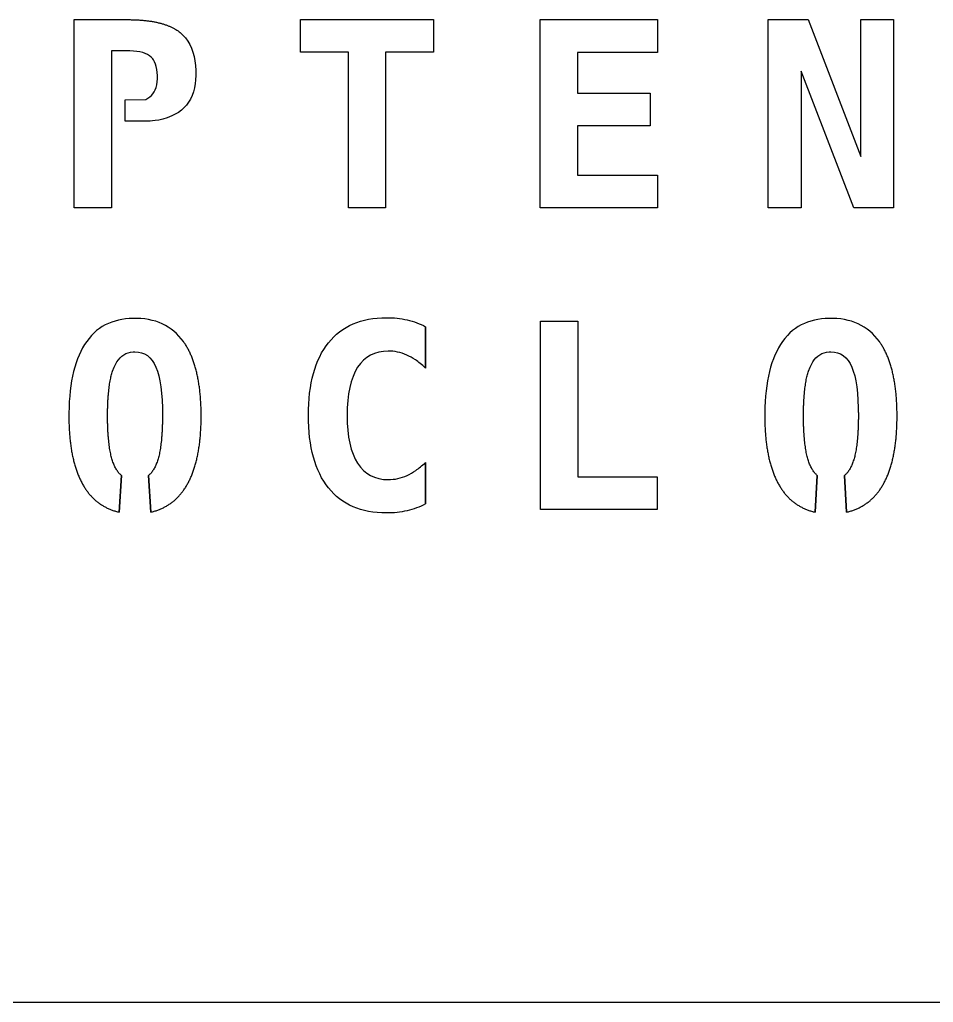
# Model space of a CAD drawing. Header units: centimetres. Extents: x -33.1 to 0, y 0 to 58.4.
# Drawn here: x -18.24 to -11.68, y 30.47 to 37.54 of the extents above; entities that cross this region are included whole.
import ezdxf

# ---------------------------------------------------------------- set-up
doc = ezdxf.new("R2010")
doc.units = ezdxf.units.CM
doc.header["$MEASUREMENT"] = 0
doc.layers.add('clean_face v1_face2', color=7, linetype='Continuous')

msp = doc.modelspace()

# ---------------------------------------------------------------- linework, layer by layer
at = {"layer": 'clean_face v1_face2'}
for p, q in [((-17.8512, 36.1838), (-17.8512, 37.5367)), ((-17.8512, 37.5367), (-17.5375, 37.5367)), ((-17.5375, 37.5367), (-17.5134, 37.5367)), ((-17.5134, 37.5367), (-17.4893, 37.5367)), ((-17.4893, 37.5367), (-17.4652, 37.5367)), ((-16.2241, 37.5367), (-15.2699, 37.5367)), ((-16.2241, 37.3029), (-16.2241, 37.5367)), ((-15.2699, 37.5367), (-15.2699, 37.3029)), ((-14.5014, 36.1838), (-14.5014, 37.5367)), ((-14.5014, 37.5367), (-13.6586, 37.5367)), ((-13.6586, 37.5367), (-13.6586, 37.3011)), ((-12.8629, 37.5367), (-12.5757, 37.5367)), ((-12.8629, 36.1838), (-12.8629, 37.5367)), ((-12.5757, 37.5367), (-12.1987, 36.5536)), ((-12.1987, 36.5536), (-12.1987, 37.5367)), ((-12.1987, 37.5367), (-11.9631, 37.5367)), ((-11.9631, 37.5367), (-11.9631, 36.1838)), ((-17.09, 37.4443), (-17.0696, 37.4259)), ((-17.0696, 37.4259), (-17.0513, 37.4055)), ((-17.0513, 37.4055), (-17.035, 37.383)), ((-17.035, 37.383), (-17.0207, 37.3584)), ((-17.0207, 37.3584), (-17.0085, 37.3317)), ((-17.4776, 37.312), (-17.5839, 37.312)), ((-17.5839, 37.312), (-17.5839, 36.9432)), ((-17.4697, 37.312), (-17.4776, 37.312)), ((-17.4511, 37.312), (-17.4697, 37.312)), ((-17.4252, 37.3109), (-17.4511, 37.312)), ((-17.4011, 37.3086), (-17.4252, 37.3109)), ((-17.379, 37.305), (-17.4011, 37.3086)), ((-17.3588, 37.3), (-17.379, 37.305)), ((-17.3405, 37.2937), (-17.3588, 37.3)), ((-17.3242, 37.286), (-17.3405, 37.2937)), ((-17.0085, 37.3317), (-16.9983, 37.3031)), ((-16.9983, 37.3031), (-16.99, 37.2728)), ((-15.8806, 37.3029), (-16.2241, 37.3029)), ((-15.8806, 36.1838), (-15.8806, 37.3029)), ((-15.6133, 37.3029), (-15.6133, 36.1838)), ((-15.2699, 37.3029), (-15.6133, 37.3029)), ((-14.2341, 37.3011), (-14.2341, 37.0093)), ((-13.6586, 37.3011), (-14.2341, 37.3011)), ((-17.3098, 37.277), (-17.3242, 37.286)), ((-17.2974, 37.2668), (-17.3098, 37.277)), ((-17.2867, 37.255), (-17.2974, 37.2668)), ((-17.2819, 37.2484), (-17.2867, 37.255)), ((-17.2734, 37.2339), (-17.2819, 37.2484)), ((-17.2665, 37.2176), (-17.2734, 37.2339)), ((-17.2609, 37.1995), (-17.2665, 37.2176)), ((-16.99, 37.2728), (-16.9838, 37.241)), ((-16.9838, 37.241), (-16.9795, 37.2075)), ((-17.2569, 37.1795), (-17.2609, 37.1995)), ((-17.2543, 37.1578), (-17.2569, 37.1795)), ((-17.2532, 37.1342), (-17.2543, 37.1578)), ((-16.9795, 37.2075), (-16.9772, 37.1723)), ((-16.9772, 37.1723), (-16.9768, 37.1386)), ((-12.2486, 36.1838), (-12.6273, 37.167)), ((-12.6273, 37.167), (-12.6273, 36.1838)), ((-17.2581, 37.0682), (-17.2549, 37.0902)), ((-17.2549, 37.0902), (-17.2534, 37.1115)), ((-17.2534, 37.1115), (-17.2532, 37.1342)), ((-16.9809, 37.0773), (-16.9862, 37.046)), ((-16.9784, 37.1025), (-16.9809, 37.0773)), ((-16.9768, 37.1386), (-16.9784, 37.1025)), ((-17.2852, 37.0036), (-17.2766, 37.0169)), ((-17.2766, 37.0169), (-17.2691, 37.032)), ((-17.2691, 37.032), (-17.2629, 37.0489)), ((-17.2629, 37.0489), (-17.2581, 37.0682)), ((-16.9935, 37.0175), (-17.003, 36.9911)), ((-16.9862, 37.046), (-16.9935, 37.0175)), ((-14.2341, 37.0093), (-13.713, 37.0093)), ((-13.713, 37.0093), (-13.713, 36.7737)), ((-17.5839, 36.9432), (-17.5839, 36.8308)), ((-17.4857, 36.9596), (-17.3359, 36.9638)), ((-17.4857, 36.8075), (-17.4857, 36.9596)), ((-17.3359, 36.9638), (-17.3064, 36.9814)), ((-17.3064, 36.9814), (-17.295, 36.9919)), ((-17.295, 36.9919), (-17.2852, 37.0036)), ((-17.0286, 36.9431), (-17.0447, 36.9214)), ((-17.0147, 36.9663), (-17.0286, 36.9431)), ((-17.003, 36.9911), (-17.0147, 36.9663)), ((-17.1021, 36.87), (-17.1249, 36.8567)), ((-17.0811, 36.8853), (-17.1021, 36.87)), ((-17.062, 36.9024), (-17.0811, 36.8853)), ((-17.0447, 36.9214), (-17.062, 36.9024)), ((-17.5839, 36.8308), (-17.5839, 36.7185)), ((-17.3188, 36.8075), (-17.4857, 36.8075)), ((-17.3188, 36.8074), (-17.3188, 36.8075)), ((-17.3188, 36.8075), (-17.3188, 36.8074)), ((-17.1249, 36.8567), (-17.15, 36.8452)), ((-14.2341, 36.7737), (-14.2341, 36.4194)), ((-13.713, 36.7737), (-14.2341, 36.7737)), ((-17.5839, 36.7185), (-17.5839, 36.1838)), ((-14.2341, 36.4194), (-13.6586, 36.4194)), ((-13.6586, 36.4194), (-13.6586, 36.1838)), ((-17.5839, 36.1838), (-17.8512, 36.1838)), ((-15.6133, 36.1838), (-15.8806, 36.1838)), ((-13.6586, 36.1838), (-14.5014, 36.1838)), ((-12.6273, 36.1838), (-12.8629, 36.1838)), ((-11.9631, 36.1838), (-12.2486, 36.1838)), ((-17.5079, 35.382), (-17.5331, 35.3768)), ((-17.4821, 35.3859), (-17.5079, 35.382)), ((-17.4555, 35.3885), (-17.4821, 35.3859)), ((-17.4283, 35.3898), (-17.4555, 35.3885)), ((-17.3997, 35.3898), (-17.4283, 35.3898)), ((-17.371, 35.3884), (-17.3997, 35.3898)), ((-17.3432, 35.3856), (-17.371, 35.3884)), ((-17.3163, 35.3814), (-17.3432, 35.3856)), ((-17.2904, 35.3758), (-17.3163, 35.3814)), ((-12.5069, 35.382), (-12.5321, 35.3768)), ((-12.4811, 35.3859), (-12.5069, 35.382)), ((-12.4545, 35.3885), (-12.4811, 35.3859)), ((-12.4273, 35.3898), (-12.4545, 35.3885)), ((-12.3987, 35.3898), (-12.4273, 35.3898)), ((-12.37, 35.3884), (-12.3987, 35.3898)), ((-12.3422, 35.3856), (-12.37, 35.3884)), ((-12.3153, 35.3814), (-12.3422, 35.3856)), ((-12.2894, 35.3758), (-12.3153, 35.3814)), ((-17.6697, 35.3173), (-17.6897, 35.302)), ((-17.6489, 35.3309), (-17.6697, 35.3173)), ((-17.6273, 35.3429), (-17.6489, 35.3309)), ((-17.6047, 35.3534), (-17.6273, 35.3429)), ((-17.5815, 35.3625), (-17.6047, 35.3534)), ((-17.5577, 35.3703), (-17.5815, 35.3625)), ((-17.5331, 35.3768), (-17.5577, 35.3703)), ((-17.2654, 35.3688), (-17.2904, 35.3758)), ((-17.2413, 35.3604), (-17.2654, 35.3688)), ((-17.2182, 35.3506), (-17.2413, 35.3604)), ((-17.196, 35.3394), (-17.2182, 35.3506)), ((-17.1747, 35.3268), (-17.196, 35.3394)), ((-17.1543, 35.3129), (-17.1747, 35.3268)), ((-17.1348, 35.2977), (-17.1543, 35.3129)), ((-15.3261, 35.0326), (-15.3261, 35.3298)), ((-15.3261, 35.3298), (-15.3261, 35.0326)), ((-14.4995, 35.3697), (-14.2322, 35.3697)), ((-14.4995, 34.0168), (-14.4995, 35.3697)), ((-14.2322, 35.3697), (-14.2322, 34.2524)), ((-12.6687, 35.3173), (-12.6887, 35.302)), ((-12.6479, 35.3309), (-12.6687, 35.3173)), ((-12.6263, 35.3429), (-12.6479, 35.3309)), ((-12.6037, 35.3534), (-12.6263, 35.3429)), ((-12.5805, 35.3625), (-12.6037, 35.3534)), ((-12.5567, 35.3703), (-12.5805, 35.3625)), ((-12.5321, 35.3768), (-12.5567, 35.3703)), ((-12.2644, 35.3688), (-12.2894, 35.3758)), ((-12.2403, 35.3604), (-12.2644, 35.3688)), ((-12.2172, 35.3506), (-12.2403, 35.3604)), ((-12.1949, 35.3394), (-12.2172, 35.3506)), ((-12.1737, 35.3268), (-12.1949, 35.3394)), ((-12.1533, 35.3129), (-12.1737, 35.3268)), ((-12.1338, 35.2977), (-12.1533, 35.3129)), ((-17.7443, 35.2465), (-17.7609, 35.2248)), ((-17.727, 35.2666), (-17.7443, 35.2465)), ((-17.7087, 35.2851), (-17.727, 35.2666)), ((-17.6897, 35.302), (-17.7087, 35.2851)), ((-17.1162, 35.2811), (-17.1348, 35.2977)), ((-17.0985, 35.2631), (-17.1162, 35.2811)), ((-17.0818, 35.2438), (-17.0985, 35.2631)), ((-17.066, 35.2232), (-17.0818, 35.2438)), ((-12.7433, 35.2465), (-12.7599, 35.2248)), ((-12.726, 35.2666), (-12.7433, 35.2465)), ((-12.7077, 35.2851), (-12.726, 35.2666)), ((-12.6887, 35.302), (-12.7077, 35.2851)), ((-12.1152, 35.2811), (-12.1338, 35.2977)), ((-12.0975, 35.2631), (-12.1152, 35.2811)), ((-12.0808, 35.2438), (-12.0975, 35.2631)), ((-12.0649, 35.2232), (-12.0808, 35.2438)), ((-17.7905, 35.1779), (-17.8037, 35.1527)), ((-17.7762, 35.2018), (-17.7905, 35.1779)), ((-17.7609, 35.2248), (-17.7762, 35.2018)), ((-12.7894, 35.1779), (-12.8027, 35.1527)), ((-12.7752, 35.2018), (-12.7894, 35.1779)), ((-12.7599, 35.2248), (-12.7752, 35.2018)), ((-17.8273, 35.0986), (-17.8377, 35.0696)), ((-17.816, 35.1263), (-17.8273, 35.0986)), ((-17.8037, 35.1527), (-17.816, 35.1263)), ((-17.5335, 35.0929), (-17.5215, 35.1067)), ((-17.5215, 35.1067), (-17.5087, 35.1187)), ((-17.5087, 35.1187), (-17.4949, 35.1287)), ((-17.4949, 35.1287), (-17.4798, 35.1368)), ((-17.4798, 35.1368), (-17.4636, 35.1429)), ((-17.4636, 35.1429), (-17.4462, 35.1472)), ((-17.4462, 35.1472), (-17.4276, 35.1494)), ((-17.4276, 35.1494), (-17.4145, 35.1499)), ((-17.4145, 35.1499), (-17.3895, 35.1482)), ((-17.3895, 35.1482), (-17.3663, 35.143)), ((-17.3663, 35.143), (-17.3449, 35.1344)), ((-17.3449, 35.1344), (-17.3252, 35.1224)), ((-17.3252, 35.1224), (-17.3073, 35.1071)), ((-17.3073, 35.1071), (-17.2911, 35.0882)), ((-12.8263, 35.0986), (-12.8367, 35.0696)), ((-12.815, 35.1263), (-12.8263, 35.0986)), ((-12.8027, 35.1527), (-12.815, 35.1263)), ((-12.5325, 35.0929), (-12.5205, 35.1067)), ((-12.5205, 35.1067), (-12.5077, 35.1187)), ((-12.5077, 35.1187), (-12.4939, 35.1287)), ((-12.4939, 35.1287), (-12.4788, 35.1368)), ((-12.4788, 35.1368), (-12.4626, 35.1429)), ((-12.4626, 35.1429), (-12.4452, 35.1472)), ((-12.4452, 35.1472), (-12.4266, 35.1494)), ((-12.4266, 35.1494), (-12.4135, 35.1499)), ((-12.4135, 35.1499), (-12.3885, 35.1482)), ((-12.3885, 35.1482), (-12.3653, 35.143)), ((-12.3653, 35.143), (-12.3439, 35.1344)), ((-12.3439, 35.1344), (-12.3242, 35.1224)), ((-12.3242, 35.1224), (-12.3063, 35.1071)), ((-12.3063, 35.1071), (-12.2901, 35.0882)), ((-17.8471, 35.0394), (-17.8555, 35.008)), ((-17.8377, 35.0696), (-17.8471, 35.0394)), ((-17.575, 35.0111), (-17.564, 35.0402)), ((-17.564, 35.0402), (-17.5547, 35.0597)), ((-17.5547, 35.0597), (-17.5445, 35.0773)), ((-17.5445, 35.0773), (-17.5335, 35.0929)), ((-17.2911, 35.0882), (-17.2767, 35.0659)), ((-17.2767, 35.0659), (-17.264, 35.0402)), ((-17.264, 35.0402), (-17.253, 35.0111)), ((-12.8461, 35.0394), (-12.8545, 35.008)), ((-12.8367, 35.0696), (-12.8461, 35.0394)), ((-12.574, 35.0111), (-12.563, 35.0402)), ((-12.563, 35.0402), (-12.5537, 35.0597)), ((-12.5537, 35.0597), (-12.5435, 35.0773)), ((-12.5435, 35.0773), (-12.5325, 35.0929)), ((-12.2901, 35.0882), (-12.2757, 35.0659)), ((-12.2757, 35.0659), (-12.263, 35.0402)), ((-12.263, 35.0402), (-12.252, 35.0111)), ((-17.863, 34.9752), (-17.8695, 34.9412)), ((-17.8555, 35.008), (-17.863, 34.9752)), ((-17.253, 35.0111), (-17.2434, 34.9778)), ((-17.2434, 34.9778), (-17.2353, 34.9402)), ((-12.862, 34.9752), (-12.8685, 34.9412)), ((-12.8545, 35.008), (-12.862, 34.9752)), ((-12.252, 35.0111), (-12.2424, 34.9778)), ((-12.2424, 34.9778), (-12.2343, 34.9402)), ((-17.8752, 34.9058), (-17.8798, 34.8691)), ((-17.8695, 34.9412), (-17.8752, 34.9058)), ((-17.2353, 34.9402), (-17.2287, 34.8984)), ((-17.2287, 34.8984), (-17.2235, 34.8524)), ((-12.8742, 34.9058), (-12.8788, 34.8691)), ((-12.8685, 34.9412), (-12.8742, 34.9058)), ((-12.2343, 34.9402), (-12.2277, 34.8984)), ((-12.2277, 34.8984), (-12.2225, 34.8524)), ((-17.8835, 34.8311), (-17.8863, 34.7918)), ((-17.8798, 34.8691), (-17.8835, 34.8311)), ((-17.2235, 34.8524), (-17.2199, 34.802)), ((-12.8825, 34.8311), (-12.8853, 34.7918)), ((-12.8788, 34.8691), (-12.8825, 34.8311)), ((-12.2225, 34.8524), (-12.2189, 34.802)), ((-17.8882, 34.7512), (-17.8892, 34.7092)), ((-17.8863, 34.7918), (-17.8882, 34.7512)), ((-17.2199, 34.802), (-17.2176, 34.7474)), ((-12.8872, 34.7512), (-12.8882, 34.7092)), ((-12.8853, 34.7918), (-12.8872, 34.7512)), ((-12.2189, 34.802), (-12.2166, 34.7474)), ((-15.3261, 34.3539), (-15.3261, 34.0567)), ((-15.3261, 34.0567), (-15.3261, 34.3539)), ((-17.5122, 34.2612), (-17.528, 33.9978)), ((-17.528, 33.9978), (-17.5122, 34.2612)), ((-17.5122, 34.2612), (-17.5122, 34.2612)), ((-17.316, 34.2612), (-17.3013, 33.9978)), ((-17.3013, 33.9978), (-17.316, 34.2612)), ((-14.2322, 34.2524), (-13.6605, 34.2524)), ((-13.6605, 34.2524), (-13.6605, 34.0168)), ((-12.527, 33.9978), (-12.5112, 34.2612)), ((-12.5112, 34.2612), (-12.527, 33.9978)), ((-12.5112, 34.2612), (-12.5112, 34.2612)), ((-12.3003, 33.9978), (-12.315, 34.2612)), ((-12.315, 34.2612), (-12.3003, 33.9978)), ((-13.6605, 34.0168), (-14.4995, 34.0168)), ((-5.111, 30.4748), (-33.051, 30.4748))]:
    msp.add_line(p, q, dxfattribs=at)
for points in [[(-17.4652, 37.5367), (-17.4543, 37.5367), (-17.4436, 37.5366), (-17.4331, 37.5364)], [(-17.4331, 37.5364), (-17.4226, 37.5361), (-17.4123, 37.5358), (-17.4022, 37.5353)], [(-17.4022, 37.5353), (-17.3921, 37.5348), (-17.3822, 37.5342), (-17.3725, 37.5335)], [(-17.3725, 37.5335), (-17.3627, 37.5328), (-17.3532, 37.5319), (-17.3439, 37.5309)], [(-17.3439, 37.5309), (-17.3345, 37.5299), (-17.3254, 37.5289), (-17.3164, 37.5277)], [(-17.3164, 37.5277), (-17.3074, 37.5265), (-17.2987, 37.5252), (-17.2901, 37.5237)], [(-17.2901, 37.5237), (-17.2815, 37.5223), (-17.2731, 37.5207), (-17.2649, 37.519)], [(-17.2649, 37.519), (-17.2567, 37.5173), (-17.2487, 37.5155), (-17.2409, 37.5136)], [(-17.2409, 37.5136), (-17.2331, 37.5117), (-17.2254, 37.5096), (-17.218, 37.5075)], [(-17.218, 37.5075), (-17.2106, 37.5053), (-17.2034, 37.503), (-17.1963, 37.5006)], [(-17.1963, 37.5006), (-17.1892, 37.4982), (-17.1824, 37.4957), (-17.1757, 37.493)], [(-17.1757, 37.493), (-17.169, 37.4904), (-17.1626, 37.4876), (-17.1563, 37.4847)], [(-17.1563, 37.4847), (-17.15, 37.4818), (-17.1439, 37.4788), (-17.138, 37.4757)], [(-17.138, 37.4757), (-17.1321, 37.4726), (-17.1264, 37.4693), (-17.1209, 37.4659)], [(-17.1209, 37.4659), (-17.1153, 37.4626), (-17.11, 37.4591), (-17.1049, 37.4555)], [(-17.1049, 37.4555), (-17.0997, 37.4519), (-17.0948, 37.4481), (-17.09, 37.4443)], [(-17.15, 36.8452), (-17.2402, 36.805), (-17.3188, 36.8074), (-17.3188, 36.8074)], [(-15.8471, 35.3502), (-15.7777, 35.3801), (-15.6979, 35.3951), (-15.6079, 35.3951)], [(-15.6079, 35.3951), (-15.5807, 35.3951), (-15.5549, 35.3937), (-15.5304, 35.391)], [(-15.5304, 35.391), (-15.506, 35.3882), (-15.482, 35.3842), (-15.4584, 35.3787)], [(-16.0238, 35.2147), (-15.9755, 35.2751), (-15.9166, 35.3203), (-15.8471, 35.3502)], [(-15.4584, 35.3787), (-15.4107, 35.3679), (-15.3666, 35.3515), (-15.3261, 35.3298)], [(-17.0584, 35.2124), (-17.0608, 35.216), (-17.0633, 35.2197), (-17.066, 35.2232)], [(-17.0439, 35.1895), (-17.0485, 35.1974), (-17.0534, 35.205), (-17.0584, 35.2124)], [(-17.0303, 35.1653), (-17.0347, 35.1736), (-17.0392, 35.1817), (-17.0439, 35.1895)], [(-16.1679, 34.6928), (-16.1679, 34.9205), (-16.1199, 35.0945), (-16.0238, 35.2147)], [(-12.0574, 35.2124), (-12.0598, 35.216), (-12.0624, 35.2197), (-12.0649, 35.2232)], [(-12.0429, 35.1895), (-12.0475, 35.1974), (-12.0524, 35.205), (-12.0574, 35.2124)], [(-12.0293, 35.1653), (-12.0337, 35.1736), (-12.0382, 35.1817), (-12.0429, 35.1895)], [(-17.0177, 35.1398), (-17.0217, 35.1486), (-17.0259, 35.1571), (-17.0303, 35.1653)], [(-17.006, 35.113), (-17.0098, 35.1222), (-17.0136, 35.1311), (-17.0177, 35.1398)], [(-16.9953, 35.0848), (-16.9987, 35.0944), (-17.0023, 35.1039), (-17.006, 35.113)], [(-15.5943, 35.1549), (-15.691, 35.1549), (-15.7644, 35.1162), (-15.8145, 35.0389)], [(-15.5277, 35.1482), (-15.5498, 35.1526), (-15.572, 35.1549), (-15.5943, 35.1549)], [(-15.4602, 35.1259), (-15.4832, 35.1362), (-15.5057, 35.1436), (-15.5277, 35.1482)], [(-15.399, 35.092), (-15.4205, 35.1061), (-15.4409, 35.1175), (-15.4602, 35.1259)], [(-12.0167, 35.1398), (-12.0207, 35.1486), (-12.0249, 35.1571), (-12.0293, 35.1653)], [(-12.005, 35.113), (-12.0088, 35.1222), (-12.0126, 35.1311), (-12.0167, 35.1398)], [(-11.9943, 35.0848), (-11.9977, 35.0944), (-12.0013, 35.1039), (-12.005, 35.113)], [(-16.9854, 35.0554), (-16.9886, 35.0654), (-16.9918, 35.0752), (-16.9953, 35.0848)], [(-16.9766, 35.0246), (-16.9794, 35.0351), (-16.9823, 35.0453), (-16.9854, 35.0554)], [(-15.8145, 35.0389), (-15.8647, 34.9604), (-15.8897, 34.845), (-15.8897, 34.6928)], [(-15.3261, 35.0326), (-15.3533, 35.058), (-15.3776, 35.0777), (-15.399, 35.092)], [(-11.9844, 35.0554), (-11.9875, 35.0654), (-11.9908, 35.0752), (-11.9943, 35.0848)], [(-11.9756, 35.0246), (-11.9784, 35.0351), (-11.9813, 35.0453), (-11.9844, 35.0554)], [(-17.5927, 34.9402), (-17.5914, 34.9469), (-17.5902, 34.9533), (-17.5888, 34.9596)], [(-17.5888, 34.9596), (-17.5875, 34.9658), (-17.5861, 34.9719), (-17.5846, 34.9778)], [(-17.5846, 34.9778), (-17.5831, 34.9837), (-17.5816, 34.9895), (-17.58, 34.995)], [(-17.58, 34.995), (-17.5784, 35.0006), (-17.5767, 35.0059), (-17.575, 35.0111)], [(-16.9687, 34.9924), (-16.9711, 35.0033), (-16.9738, 35.0141), (-16.9766, 35.0246)], [(-16.9616, 34.959), (-16.9638, 34.9704), (-16.9661, 34.9815), (-16.9687, 34.9924)], [(-16.9556, 34.9242), (-16.9574, 34.936), (-16.9594, 34.9476), (-16.9616, 34.959)], [(-12.5917, 34.9402), (-12.5904, 34.9469), (-12.5892, 34.9533), (-12.5878, 34.9596)], [(-12.5878, 34.9596), (-12.5865, 34.9658), (-12.5851, 34.9719), (-12.5836, 34.9778)], [(-12.5836, 34.9778), (-12.5821, 34.9837), (-12.5806, 34.9895), (-12.579, 34.995)], [(-12.579, 34.995), (-12.5774, 35.0006), (-12.5757, 35.0059), (-12.574, 35.0111)], [(-11.9677, 34.9924), (-11.9701, 35.0033), (-11.9728, 35.0141), (-11.9756, 35.0246)], [(-11.9606, 34.959), (-11.9628, 34.9704), (-11.9651, 34.9815), (-11.9677, 34.9924)], [(-11.9546, 34.9242), (-11.9564, 34.936), (-11.9584, 34.9476), (-11.9606, 34.959)], [(-17.6021, 34.8759), (-17.6012, 34.8836), (-17.6003, 34.8911), (-17.5993, 34.8984)], [(-17.5993, 34.8984), (-17.5983, 34.9058), (-17.5973, 34.9129), (-17.5962, 34.9198)], [(-17.5962, 34.9198), (-17.5951, 34.9268), (-17.5939, 34.9336), (-17.5927, 34.9402)], [(-16.9504, 34.8881), (-16.952, 34.9003), (-16.9537, 34.9124), (-16.9556, 34.9242)], [(-16.9462, 34.8507), (-16.9475, 34.8634), (-16.9489, 34.8759), (-16.9504, 34.8881)], [(-12.6011, 34.8759), (-12.6002, 34.8836), (-12.5993, 34.8911), (-12.5983, 34.8984)], [(-12.5983, 34.8984), (-12.5973, 34.9058), (-12.5963, 34.9129), (-12.5952, 34.9198)], [(-12.5952, 34.9198), (-12.5941, 34.9268), (-12.5929, 34.9336), (-12.5917, 34.9402)], [(-11.9494, 34.8881), (-11.951, 34.9003), (-11.9527, 34.9124), (-11.9546, 34.9242)], [(-11.9452, 34.8507), (-11.9465, 34.8634), (-11.9479, 34.8759), (-11.9494, 34.8881)], [(-17.6082, 34.802), (-17.6076, 34.8108), (-17.6071, 34.8193), (-17.6065, 34.8277)], [(-17.6065, 34.8277), (-17.6059, 34.8361), (-17.6052, 34.8443), (-17.6045, 34.8524)], [(-17.6045, 34.8524), (-17.6037, 34.8604), (-17.6029, 34.8682), (-17.6021, 34.8759)], [(-16.9429, 34.8119), (-16.9439, 34.8251), (-16.945, 34.838), (-16.9462, 34.8507)], [(-12.6072, 34.802), (-12.6067, 34.8108), (-12.6061, 34.8193), (-12.6055, 34.8277)], [(-12.6055, 34.8277), (-12.6049, 34.8361), (-12.6042, 34.8443), (-12.6035, 34.8524)], [(-12.6035, 34.8524), (-12.6028, 34.8604), (-12.6019, 34.8682), (-12.6011, 34.8759)], [(-11.9419, 34.8119), (-11.9429, 34.8251), (-11.944, 34.838), (-11.9452, 34.8507)], [(-17.6109, 34.7186), (-17.6108, 34.7284), (-17.6106, 34.738), (-17.6104, 34.7474)], [(-17.6104, 34.7474), (-17.6101, 34.7569), (-17.6098, 34.7661), (-17.6094, 34.7752)], [(-17.6094, 34.7752), (-17.6091, 34.7843), (-17.6086, 34.7933), (-17.6082, 34.802)], [(-17.2176, 34.7474), (-17.2174, 34.738), (-17.2172, 34.7284), (-17.2171, 34.7186)], [(-16.9406, 34.7719), (-16.9412, 34.7854), (-16.942, 34.7988), (-16.9429, 34.8119)], [(-16.9392, 34.7305), (-16.9395, 34.7445), (-16.94, 34.7583), (-16.9406, 34.7719)], [(-12.6099, 34.7186), (-12.6098, 34.7284), (-12.6096, 34.738), (-12.6094, 34.7474)], [(-12.6094, 34.7474), (-12.6091, 34.7569), (-12.6088, 34.7661), (-12.6084, 34.7752)], [(-12.6084, 34.7752), (-12.6081, 34.7843), (-12.6076, 34.7933), (-12.6072, 34.802)], [(-12.2166, 34.7474), (-12.2164, 34.738), (-12.2163, 34.7284), (-12.2161, 34.7186)], [(-11.9396, 34.7719), (-11.9402, 34.7854), (-11.941, 34.7988), (-11.9419, 34.8119)], [(-11.9382, 34.7305), (-11.9385, 34.7445), (-11.939, 34.7583), (-11.9396, 34.7719)], [(-17.8892, 34.7092), (-17.8892, 34.7021), (-17.8893, 34.695), (-17.8893, 34.6878)], [(-17.8893, 34.6878), (-17.8893, 34.6733), (-17.8891, 34.6591), (-17.8888, 34.6451)], [(-17.6111, 34.6886), (-17.6111, 34.6988), (-17.611, 34.7088), (-17.6109, 34.7186)], [(-17.6109, 34.6586), (-17.611, 34.6684), (-17.6111, 34.6784), (-17.6111, 34.6886)], [(-17.2171, 34.7186), (-17.217, 34.7088), (-17.2169, 34.6988), (-17.2169, 34.6886)], [(-17.2169, 34.6886), (-17.2169, 34.6784), (-17.217, 34.6684), (-17.2171, 34.6586)], [(-16.9387, 34.6878), (-16.9387, 34.7022), (-16.9389, 34.7164), (-16.9392, 34.7305)], [(-16.9392, 34.6452), (-16.9389, 34.6592), (-16.9387, 34.6734), (-16.9387, 34.6878)], [(-16.0238, 34.1717), (-16.1199, 34.2926), (-16.1679, 34.4663), (-16.1679, 34.6928)], [(-15.8897, 34.6928), (-15.8897, 34.5405), (-15.8647, 34.4258), (-15.8145, 34.3485)], [(-12.8882, 34.7092), (-12.8882, 34.7021), (-12.8882, 34.695), (-12.8882, 34.6878)], [(-12.8882, 34.6878), (-12.8882, 34.6733), (-12.8881, 34.6591), (-12.8878, 34.6451)], [(-12.6101, 34.6886), (-12.6101, 34.6988), (-12.61, 34.7088), (-12.6099, 34.7186)], [(-12.6099, 34.6586), (-12.61, 34.6684), (-12.6101, 34.6784), (-12.6101, 34.6886)], [(-12.2161, 34.7186), (-12.216, 34.7088), (-12.2159, 34.6988), (-12.2159, 34.6886)], [(-12.2159, 34.6886), (-12.2159, 34.6784), (-12.216, 34.6684), (-12.2161, 34.6586)], [(-11.9377, 34.6878), (-11.9377, 34.7022), (-11.9379, 34.7164), (-11.9382, 34.7305)], [(-11.9382, 34.6452), (-11.9379, 34.6592), (-11.9377, 34.6734), (-11.9377, 34.6878)], [(-17.8888, 34.6451), (-17.8885, 34.6311), (-17.888, 34.6174), (-17.8874, 34.6038)], [(-17.8874, 34.6038), (-17.8867, 34.5902), (-17.886, 34.5769), (-17.885, 34.5638)], [(-17.6104, 34.6296), (-17.6106, 34.6391), (-17.6108, 34.6487), (-17.6109, 34.6586)], [(-17.6094, 34.6017), (-17.6098, 34.6108), (-17.6101, 34.6201), (-17.6104, 34.6296)], [(-17.2176, 34.6296), (-17.2179, 34.6201), (-17.2182, 34.6108), (-17.2186, 34.6017)], [(-17.2171, 34.6586), (-17.2172, 34.6487), (-17.2174, 34.6391), (-17.2176, 34.6296)], [(-16.9429, 34.5641), (-16.942, 34.5772), (-16.9412, 34.5905), (-16.9406, 34.604)], [(-16.9406, 34.604), (-16.94, 34.6176), (-16.9395, 34.6313), (-16.9392, 34.6452)], [(-12.8878, 34.6451), (-12.8875, 34.6311), (-12.887, 34.6174), (-12.8864, 34.6038)], [(-12.8864, 34.6038), (-12.8857, 34.5902), (-12.885, 34.5769), (-12.884, 34.5638)], [(-12.6094, 34.6296), (-12.6096, 34.6391), (-12.6098, 34.6487), (-12.6099, 34.6586)], [(-12.6084, 34.6017), (-12.6088, 34.6108), (-12.6091, 34.6201), (-12.6094, 34.6296)], [(-12.2166, 34.6296), (-12.2169, 34.6201), (-12.2172, 34.6108), (-12.2176, 34.6017)], [(-12.2161, 34.6586), (-12.2163, 34.6487), (-12.2164, 34.6391), (-12.2166, 34.6296)], [(-11.9419, 34.5641), (-11.941, 34.5772), (-11.9402, 34.5905), (-11.9396, 34.604)], [(-11.9396, 34.604), (-11.939, 34.6176), (-11.9385, 34.6313), (-11.9382, 34.6452)], [(-17.885, 34.5638), (-17.8841, 34.5507), (-17.883, 34.5378), (-17.8817, 34.5251)], [(-17.6082, 34.5749), (-17.6086, 34.5837), (-17.6091, 34.5926), (-17.6094, 34.6017)], [(-17.6065, 34.5491), (-17.6071, 34.5575), (-17.6076, 34.5661), (-17.6082, 34.5749)], [(-17.6045, 34.5244), (-17.6052, 34.5324), (-17.6059, 34.5407), (-17.6065, 34.5491)], [(-17.2215, 34.5491), (-17.2221, 34.5407), (-17.2228, 34.5324), (-17.2235, 34.5244)], [(-17.2199, 34.5749), (-17.2204, 34.5661), (-17.2209, 34.5575), (-17.2215, 34.5491)], [(-17.2186, 34.6017), (-17.2189, 34.5926), (-17.2194, 34.5837), (-17.2199, 34.5749)], [(-16.9462, 34.5255), (-16.945, 34.5382), (-16.9439, 34.5511), (-16.9429, 34.5641)], [(-12.884, 34.5638), (-12.8831, 34.5507), (-12.882, 34.5378), (-12.8808, 34.5251)], [(-12.6072, 34.5749), (-12.6076, 34.5837), (-12.6081, 34.5926), (-12.6084, 34.6017)], [(-12.6055, 34.5491), (-12.6061, 34.5575), (-12.6067, 34.5661), (-12.6072, 34.5749)], [(-12.6035, 34.5244), (-12.6042, 34.5324), (-12.6049, 34.5407), (-12.6055, 34.5491)], [(-12.2205, 34.5491), (-12.2211, 34.5407), (-12.2218, 34.5324), (-12.2225, 34.5244)], [(-12.2189, 34.5749), (-12.2194, 34.5661), (-12.2199, 34.5575), (-12.2205, 34.5491)], [(-12.2176, 34.6017), (-12.2179, 34.5926), (-12.2184, 34.5837), (-12.2189, 34.5749)], [(-11.9452, 34.5255), (-11.944, 34.5382), (-11.9429, 34.5511), (-11.9419, 34.5641)], [(-17.8817, 34.5251), (-17.8805, 34.5125), (-17.8791, 34.5), (-17.8775, 34.4878)], [(-17.8775, 34.4878), (-17.8759, 34.4755), (-17.8742, 34.4635), (-17.8723, 34.4517)], [(-17.6021, 34.5007), (-17.6029, 34.5085), (-17.6037, 34.5163), (-17.6045, 34.5244)], [(-17.5993, 34.4782), (-17.6003, 34.4855), (-17.6012, 34.4931), (-17.6021, 34.5007)], [(-17.5962, 34.4567), (-17.5973, 34.4637), (-17.5983, 34.4708), (-17.5993, 34.4782)], [(-17.2287, 34.4782), (-17.2297, 34.4708), (-17.2307, 34.4637), (-17.2318, 34.4567)], [(-17.2259, 34.5007), (-17.2268, 34.4931), (-17.2277, 34.4855), (-17.2287, 34.4782)], [(-17.2235, 34.5244), (-17.2243, 34.5163), (-17.2251, 34.5085), (-17.2259, 34.5007)], [(-16.9556, 34.4522), (-16.9537, 34.464), (-16.952, 34.476), (-16.9504, 34.4883)], [(-16.9504, 34.4883), (-16.9489, 34.5004), (-16.9475, 34.5129), (-16.9462, 34.5255)], [(-12.8808, 34.5251), (-12.8795, 34.5125), (-12.8781, 34.5), (-12.8765, 34.4878)], [(-12.8765, 34.4878), (-12.8749, 34.4755), (-12.8732, 34.4635), (-12.8713, 34.4517)], [(-12.6011, 34.5007), (-12.6019, 34.5085), (-12.6028, 34.5163), (-12.6035, 34.5244)], [(-12.5983, 34.4782), (-12.5993, 34.4855), (-12.6002, 34.4931), (-12.6011, 34.5007)], [(-12.5952, 34.4567), (-12.5963, 34.4637), (-12.5973, 34.4708), (-12.5983, 34.4782)], [(-12.2277, 34.4782), (-12.2287, 34.4708), (-12.2297, 34.4637), (-12.2308, 34.4567)], [(-12.2249, 34.5007), (-12.2258, 34.4931), (-12.2267, 34.4855), (-12.2277, 34.4782)], [(-12.2225, 34.5244), (-12.2233, 34.5163), (-12.2241, 34.5085), (-12.2249, 34.5007)], [(-11.9546, 34.4522), (-11.9527, 34.464), (-11.951, 34.476), (-11.9494, 34.4883)], [(-11.9494, 34.4883), (-11.9479, 34.5004), (-11.9465, 34.5129), (-11.9452, 34.5255)], [(-17.8723, 34.4517), (-17.8704, 34.4399), (-17.8684, 34.4283), (-17.8662, 34.4169)], [(-17.8662, 34.4169), (-17.864, 34.4056), (-17.8616, 34.3944), (-17.8591, 34.3835)], [(-17.5927, 34.4363), (-17.5939, 34.4429), (-17.5951, 34.4497), (-17.5962, 34.4567)], [(-17.5888, 34.4169), (-17.5902, 34.4232), (-17.5915, 34.4296), (-17.5927, 34.4363)], [(-17.5846, 34.3986), (-17.5861, 34.4045), (-17.5875, 34.4106), (-17.5888, 34.4169)], [(-17.58, 34.3814), (-17.5816, 34.3869), (-17.5831, 34.3927), (-17.5846, 34.3986)], [(-17.2434, 34.3986), (-17.2449, 34.3927), (-17.2464, 34.3869), (-17.248, 34.3814)], [(-17.2392, 34.4169), (-17.2405, 34.4106), (-17.242, 34.4045), (-17.2434, 34.3986)], [(-17.2353, 34.4363), (-17.2366, 34.4296), (-17.2379, 34.4232), (-17.2392, 34.4169)], [(-17.2318, 34.4567), (-17.2329, 34.4497), (-17.2341, 34.4429), (-17.2353, 34.4363)], [(-16.9687, 34.3842), (-16.9661, 34.3951), (-16.9638, 34.4062), (-16.9616, 34.4176)], [(-16.9616, 34.4176), (-16.9594, 34.4289), (-16.9574, 34.4405), (-16.9556, 34.4522)], [(-12.8713, 34.4517), (-12.8694, 34.4399), (-12.8674, 34.4283), (-12.8652, 34.4169)], [(-12.8652, 34.4169), (-12.863, 34.4056), (-12.8606, 34.3944), (-12.8582, 34.3835)], [(-12.5917, 34.4363), (-12.5929, 34.4429), (-12.5941, 34.4497), (-12.5952, 34.4567)], [(-12.5878, 34.4169), (-12.5892, 34.4232), (-12.5904, 34.4296), (-12.5917, 34.4363)], [(-12.5836, 34.3986), (-12.5851, 34.4045), (-12.5865, 34.4106), (-12.5878, 34.4169)], [(-12.579, 34.3814), (-12.5806, 34.3869), (-12.5821, 34.3927), (-12.5836, 34.3986)], [(-12.2424, 34.3986), (-12.2439, 34.3927), (-12.2454, 34.3869), (-12.2471, 34.3814)], [(-12.2382, 34.4169), (-12.2395, 34.4106), (-12.2409, 34.4045), (-12.2424, 34.3986)], [(-12.2343, 34.4363), (-12.2356, 34.4296), (-12.2369, 34.4232), (-12.2382, 34.4169)], [(-12.2308, 34.4567), (-12.232, 34.4497), (-12.2331, 34.4429), (-12.2343, 34.4363)], [(-11.9677, 34.3842), (-11.9651, 34.3951), (-11.9628, 34.4062), (-11.9606, 34.4176)], [(-11.9606, 34.4176), (-11.9584, 34.4289), (-11.9564, 34.4405), (-11.9546, 34.4522)], [(-17.8591, 34.3835), (-17.8567, 34.3725), (-17.8539, 34.3619), (-17.8511, 34.3514)], [(-17.8511, 34.3514), (-17.8483, 34.3409), (-17.8453, 34.3306), (-17.8422, 34.3205)], [(-17.575, 34.3652), (-17.5767, 34.3705), (-17.5784, 34.3758), (-17.58, 34.3814)], [(-17.5697, 34.3501), (-17.5715, 34.355), (-17.5733, 34.3601), (-17.575, 34.3652)], [(-17.564, 34.3361), (-17.5659, 34.3407), (-17.5678, 34.3453), (-17.5697, 34.3501)], [(-17.5579, 34.3229), (-17.5599, 34.3271), (-17.562, 34.3316), (-17.564, 34.3361)], [(-17.5513, 34.3105), (-17.5536, 34.3144), (-17.5557, 34.3186), (-17.5579, 34.3229)], [(-17.2702, 34.3229), (-17.2723, 34.3186), (-17.2744, 34.3144), (-17.2767, 34.3105)], [(-17.264, 34.3361), (-17.266, 34.3316), (-17.268, 34.3271), (-17.2702, 34.3229)], [(-17.2584, 34.3501), (-17.2602, 34.3453), (-17.2621, 34.3407), (-17.264, 34.3361)], [(-17.253, 34.3652), (-17.2547, 34.3601), (-17.2565, 34.355), (-17.2584, 34.3501)], [(-17.248, 34.3814), (-17.2496, 34.3758), (-17.2513, 34.3705), (-17.253, 34.3652)], [(-16.9953, 34.2918), (-16.9918, 34.3015), (-16.9886, 34.3113), (-16.9854, 34.3213)], [(-16.9854, 34.3213), (-16.9823, 34.3313), (-16.9794, 34.3416), (-16.9766, 34.3521)], [(-16.9766, 34.3521), (-16.9738, 34.3626), (-16.9711, 34.3733), (-16.9687, 34.3842)], [(-15.8145, 34.3485), (-15.7644, 34.2705), (-15.691, 34.2315), (-15.5943, 34.2315)], [(-15.3963, 34.2973), (-15.3755, 34.3114), (-15.3521, 34.3303), (-15.3261, 34.3539)], [(-12.8582, 34.3835), (-12.8556, 34.3725), (-12.8529, 34.3619), (-12.8501, 34.3514)], [(-12.8501, 34.3514), (-12.8473, 34.3409), (-12.8443, 34.3306), (-12.8412, 34.3205)], [(-12.574, 34.3652), (-12.5757, 34.3705), (-12.5774, 34.3758), (-12.579, 34.3814)], [(-12.5687, 34.3501), (-12.5706, 34.355), (-12.5723, 34.3601), (-12.574, 34.3652)], [(-12.563, 34.3361), (-12.5649, 34.3407), (-12.5668, 34.3453), (-12.5687, 34.3501)], [(-12.5569, 34.3229), (-12.5589, 34.3271), (-12.561, 34.3316), (-12.563, 34.3361)], [(-12.5503, 34.3105), (-12.5526, 34.3144), (-12.5547, 34.3186), (-12.5569, 34.3229)], [(-12.2692, 34.3229), (-12.2713, 34.3186), (-12.2734, 34.3144), (-12.2757, 34.3105)], [(-12.263, 34.3361), (-12.265, 34.3316), (-12.2671, 34.3271), (-12.2692, 34.3229)], [(-12.2574, 34.3501), (-12.2592, 34.3453), (-12.2611, 34.3407), (-12.263, 34.3361)], [(-12.252, 34.3652), (-12.2537, 34.3601), (-12.2555, 34.355), (-12.2574, 34.3501)], [(-12.2471, 34.3814), (-12.2486, 34.3758), (-12.2503, 34.3705), (-12.252, 34.3652)], [(-11.9943, 34.2918), (-11.9908, 34.3015), (-11.9875, 34.3113), (-11.9844, 34.3213)], [(-11.9844, 34.3213), (-11.9813, 34.3313), (-11.9784, 34.3416), (-11.9756, 34.3521)], [(-11.9756, 34.3521), (-11.9728, 34.3626), (-11.9701, 34.3733), (-11.9677, 34.3842)], [(-17.8422, 34.3205), (-17.839, 34.3105), (-17.8358, 34.3006), (-17.8323, 34.291)], [(-17.8323, 34.291), (-17.8289, 34.2814), (-17.8253, 34.272), (-17.8215, 34.2628)], [(-17.8215, 34.2628), (-17.8177, 34.2536), (-17.8138, 34.2447), (-17.8097, 34.2359)], [(-17.5444, 34.2989), (-17.5468, 34.3026), (-17.5491, 34.3064), (-17.5513, 34.3105)], [(-17.5369, 34.2882), (-17.5395, 34.2916), (-17.542, 34.2952), (-17.5444, 34.2989)], [(-17.5291, 34.2783), (-17.5318, 34.2815), (-17.5344, 34.2847), (-17.5369, 34.2882)], [(-17.5209, 34.2693), (-17.5237, 34.2722), (-17.5264, 34.2752), (-17.5291, 34.2783)], [(-17.5122, 34.2612), (-17.5151, 34.2638), (-17.518, 34.2665), (-17.5209, 34.2693)], [(-17.3073, 34.2693), (-17.3101, 34.2665), (-17.313, 34.2638), (-17.316, 34.2612)], [(-17.299, 34.2783), (-17.3017, 34.2752), (-17.3044, 34.2722), (-17.3073, 34.2693)], [(-17.2911, 34.2882), (-17.2937, 34.2847), (-17.2963, 34.2815), (-17.299, 34.2783)], [(-17.2837, 34.2989), (-17.2861, 34.2952), (-17.2886, 34.2916), (-17.2911, 34.2882)], [(-17.2767, 34.3105), (-17.279, 34.3064), (-17.2813, 34.3026), (-17.2837, 34.2989)], [(-17.0177, 34.2368), (-17.0136, 34.2455), (-17.0098, 34.2545), (-17.006, 34.2636)], [(-17.006, 34.2636), (-17.0023, 34.2728), (-16.9987, 34.2822), (-16.9953, 34.2918)], [(-15.5943, 34.2315), (-15.5478, 34.2315), (-15.5028, 34.2415), (-15.4593, 34.2615)], [(-15.4593, 34.2615), (-15.4382, 34.2711), (-15.4172, 34.283), (-15.3963, 34.2973)], [(-12.8412, 34.3205), (-12.8381, 34.3105), (-12.8348, 34.3006), (-12.8313, 34.291)], [(-12.8313, 34.291), (-12.8278, 34.2814), (-12.8243, 34.272), (-12.8205, 34.2628)], [(-12.8205, 34.2628), (-12.8167, 34.2536), (-12.8128, 34.2447), (-12.8087, 34.2359)], [(-12.5434, 34.2989), (-12.5458, 34.3026), (-12.5481, 34.3064), (-12.5503, 34.3105)], [(-12.5359, 34.2882), (-12.5385, 34.2916), (-12.541, 34.2952), (-12.5434, 34.2989)], [(-12.5281, 34.2783), (-12.5308, 34.2815), (-12.5334, 34.2847), (-12.5359, 34.2882)], [(-12.5199, 34.2693), (-12.5227, 34.2722), (-12.5254, 34.2752), (-12.5281, 34.2783)], [(-12.5112, 34.2612), (-12.5141, 34.2638), (-12.517, 34.2665), (-12.5199, 34.2693)], [(-12.3063, 34.2693), (-12.3091, 34.2665), (-12.312, 34.2638), (-12.315, 34.2612)], [(-12.298, 34.2783), (-12.3007, 34.2752), (-12.3034, 34.2722), (-12.3063, 34.2693)], [(-12.2901, 34.2882), (-12.2927, 34.2847), (-12.2953, 34.2815), (-12.298, 34.2783)], [(-12.2827, 34.2989), (-12.2851, 34.2952), (-12.2876, 34.2916), (-12.2901, 34.2882)], [(-12.2757, 34.3105), (-12.278, 34.3064), (-12.2803, 34.3026), (-12.2827, 34.2989)], [(-12.0167, 34.2368), (-12.0126, 34.2455), (-12.0088, 34.2545), (-12.005, 34.2636)], [(-12.005, 34.2636), (-12.0013, 34.2728), (-11.9977, 34.2822), (-11.9943, 34.2918)], [(-17.8097, 34.2359), (-17.8056, 34.2272), (-17.8014, 34.2186), (-17.797, 34.2103)], [(-17.797, 34.2103), (-17.7926, 34.202), (-17.788, 34.1939), (-17.7833, 34.186)], [(-17.7833, 34.186), (-17.7787, 34.1782), (-17.7738, 34.1705), (-17.7687, 34.1631)], [(-17.0584, 34.164), (-17.0534, 34.1714), (-17.0485, 34.1791), (-17.0439, 34.187)], [(-17.0439, 34.187), (-17.0392, 34.1948), (-17.0347, 34.2029), (-17.0303, 34.2112)], [(-17.0303, 34.2112), (-17.0259, 34.2195), (-17.0217, 34.2281), (-17.0177, 34.2368)], [(-12.8087, 34.2359), (-12.8046, 34.2272), (-12.8004, 34.2186), (-12.796, 34.2103)], [(-12.796, 34.2103), (-12.7916, 34.202), (-12.787, 34.1939), (-12.7823, 34.186)], [(-12.7823, 34.186), (-12.7776, 34.1782), (-12.7728, 34.1705), (-12.7677, 34.1631)], [(-12.0574, 34.164), (-12.0524, 34.1714), (-12.0475, 34.1791), (-12.0429, 34.187)], [(-12.0429, 34.187), (-12.0382, 34.1948), (-12.0337, 34.2029), (-12.0293, 34.2112)], [(-12.0293, 34.2112), (-12.0249, 34.2195), (-12.0207, 34.2281), (-12.0167, 34.2368)], [(-17.7687, 34.1631), (-17.7664, 34.1595), (-17.764, 34.156), (-17.7615, 34.1526)], [(-17.7615, 34.1526), (-17.759, 34.1491), (-17.7565, 34.1457), (-17.754, 34.1424)], [(-17.754, 34.1424), (-17.7515, 34.139), (-17.7489, 34.1358), (-17.7463, 34.1326)], [(-17.7463, 34.1326), (-17.7437, 34.1293), (-17.741, 34.1261), (-17.7383, 34.123)], [(-17.7383, 34.123), (-17.7356, 34.1198), (-17.7329, 34.1167), (-17.7301, 34.1137)], [(-17.7301, 34.1137), (-17.7274, 34.1106), (-17.7245, 34.1076), (-17.7216, 34.1047)], [(-17.1061, 34.1051), (-17.1032, 34.108), (-17.1003, 34.111), (-17.0976, 34.1141)], [(-17.0976, 34.1141), (-17.0947, 34.1172), (-17.092, 34.1203), (-17.0892, 34.1235)], [(-17.0892, 34.1235), (-17.0865, 34.1266), (-17.0838, 34.1298), (-17.0812, 34.1331)], [(-17.0812, 34.1331), (-17.0785, 34.1364), (-17.0759, 34.1397), (-17.0733, 34.1431)], [(-17.0733, 34.1431), (-17.0708, 34.1465), (-17.0682, 34.1499), (-17.0657, 34.1534)], [(-17.0657, 34.1534), (-17.0632, 34.1569), (-17.0608, 34.1604), (-17.0584, 34.164)], [(-15.8471, 34.0363), (-15.9166, 34.0662), (-15.9755, 34.1113), (-16.0238, 34.1717)], [(-12.7677, 34.1631), (-12.7654, 34.1595), (-12.763, 34.156), (-12.7605, 34.1526)], [(-12.7605, 34.1526), (-12.758, 34.1491), (-12.7556, 34.1457), (-12.753, 34.1424)], [(-12.753, 34.1424), (-12.7504, 34.139), (-12.7479, 34.1358), (-12.7453, 34.1326)], [(-12.7453, 34.1326), (-12.7427, 34.1293), (-12.74, 34.1261), (-12.7373, 34.123)], [(-12.7373, 34.123), (-12.7346, 34.1198), (-12.7319, 34.1167), (-12.7291, 34.1137)], [(-12.7291, 34.1137), (-12.7264, 34.1106), (-12.7235, 34.1076), (-12.7206, 34.1047)], [(-12.1051, 34.1051), (-12.1022, 34.108), (-12.0994, 34.111), (-12.0966, 34.1141)], [(-12.0966, 34.1141), (-12.0937, 34.1172), (-12.091, 34.1203), (-12.0883, 34.1235)], [(-12.0883, 34.1235), (-12.0855, 34.1266), (-12.0828, 34.1298), (-12.0802, 34.1331)], [(-12.0802, 34.1331), (-12.0775, 34.1364), (-12.0749, 34.1397), (-12.0723, 34.1431)], [(-12.0723, 34.1431), (-12.0697, 34.1465), (-12.0672, 34.1499), (-12.0647, 34.1534)], [(-12.0647, 34.1534), (-12.0622, 34.1569), (-12.0598, 34.1604), (-12.0574, 34.164)], [(-17.7216, 34.1047), (-17.7188, 34.1018), (-17.7159, 34.0989), (-17.713, 34.0961)], [(-17.713, 34.0961), (-17.71, 34.0933), (-17.7071, 34.0905), (-17.704, 34.0877)], [(-17.704, 34.0877), (-17.701, 34.085), (-17.698, 34.0824), (-17.6949, 34.0797)], [(-17.6949, 34.0797), (-17.6918, 34.0771), (-17.6887, 34.0745), (-17.6855, 34.072)], [(-17.6855, 34.072), (-17.6823, 34.0695), (-17.6791, 34.067), (-17.6759, 34.0646)], [(-17.6759, 34.0646), (-17.6727, 34.0621), (-17.6694, 34.0598), (-17.666, 34.0575)], [(-17.666, 34.0575), (-17.6627, 34.0552), (-17.6593, 34.0529), (-17.6559, 34.0507)], [(-17.6559, 34.0507), (-17.6525, 34.0485), (-17.6491, 34.0463), (-17.6456, 34.0442)], [(-17.6456, 34.0442), (-17.6421, 34.0421), (-17.6386, 34.04), (-17.635, 34.038)], [(-17.1938, 34.038), (-17.1902, 34.04), (-17.1866, 34.0421), (-17.1831, 34.0442)], [(-17.1831, 34.0442), (-17.1795, 34.0463), (-17.1761, 34.0485), (-17.1726, 34.0507)], [(-17.1726, 34.0507), (-17.1692, 34.053), (-17.1658, 34.0552), (-17.1624, 34.0576)], [(-17.1624, 34.0576), (-17.159, 34.0599), (-17.1557, 34.0622), (-17.1525, 34.0647)], [(-17.1525, 34.0647), (-17.1491, 34.0671), (-17.1459, 34.0696), (-17.1427, 34.0722)], [(-17.1427, 34.0722), (-17.1395, 34.0747), (-17.1363, 34.0772), (-17.1332, 34.0799)], [(-17.1332, 34.0799), (-17.1301, 34.0826), (-17.127, 34.0852), (-17.1239, 34.088)], [(-17.1239, 34.088), (-17.1209, 34.0907), (-17.1178, 34.0935), (-17.1149, 34.0964)], [(-17.1149, 34.0964), (-17.1119, 34.0992), (-17.109, 34.1021), (-17.1061, 34.1051)], [(-15.3261, 34.0567), (-15.3684, 34.0349), (-15.4128, 34.0186), (-15.4593, 34.0077)], [(-12.7206, 34.1047), (-12.7178, 34.1018), (-12.7149, 34.0989), (-12.712, 34.0961)], [(-12.712, 34.0961), (-12.709, 34.0933), (-12.7061, 34.0905), (-12.7031, 34.0877)], [(-12.7031, 34.0877), (-12.7, 34.085), (-12.697, 34.0824), (-12.6939, 34.0797)], [(-12.6939, 34.0797), (-12.6908, 34.0771), (-12.6877, 34.0745), (-12.6845, 34.072)], [(-12.6845, 34.072), (-12.6813, 34.0695), (-12.6781, 34.067), (-12.6749, 34.0646)], [(-12.6749, 34.0646), (-12.6717, 34.0621), (-12.6684, 34.0598), (-12.665, 34.0575)], [(-12.665, 34.0575), (-12.6617, 34.0552), (-12.6583, 34.0529), (-12.655, 34.0507)], [(-12.655, 34.0507), (-12.6515, 34.0485), (-12.6481, 34.0463), (-12.6446, 34.0442)], [(-12.6446, 34.0442), (-12.6411, 34.0421), (-12.6376, 34.04), (-12.634, 34.038)], [(-12.1928, 34.038), (-12.1892, 34.04), (-12.1856, 34.0421), (-12.1821, 34.0442)], [(-12.1821, 34.0442), (-12.1785, 34.0463), (-12.1751, 34.0485), (-12.1716, 34.0507)], [(-12.1716, 34.0507), (-12.1682, 34.053), (-12.1648, 34.0552), (-12.1614, 34.0576)], [(-12.1614, 34.0576), (-12.158, 34.0599), (-12.1547, 34.0622), (-12.1515, 34.0647)], [(-12.1515, 34.0647), (-12.1481, 34.0671), (-12.1449, 34.0696), (-12.1417, 34.0722)], [(-12.1417, 34.0722), (-12.1385, 34.0747), (-12.1353, 34.0772), (-12.1322, 34.0799)], [(-12.1322, 34.0799), (-12.1291, 34.0826), (-12.126, 34.0852), (-12.1229, 34.088)], [(-12.1229, 34.088), (-12.1199, 34.0907), (-12.1169, 34.0935), (-12.1139, 34.0964)], [(-12.1139, 34.0964), (-12.1109, 34.0992), (-12.108, 34.1021), (-12.1051, 34.1051)], [(-17.635, 34.038), (-17.6315, 34.036), (-17.6278, 34.0341), (-17.6242, 34.0322)], [(-17.6242, 34.0322), (-17.6206, 34.0302), (-17.6169, 34.0284), (-17.6131, 34.0266)], [(-17.6131, 34.0266), (-17.6094, 34.0248), (-17.6056, 34.0231), (-17.6018, 34.0214)], [(-17.6018, 34.0214), (-17.598, 34.0197), (-17.5941, 34.0181), (-17.5902, 34.0166)], [(-17.5902, 34.0166), (-17.5863, 34.015), (-17.5823, 34.0135), (-17.5783, 34.0121)], [(-17.5783, 34.0121), (-17.5743, 34.0107), (-17.5702, 34.0093), (-17.5661, 34.008)], [(-17.5661, 34.008), (-17.562, 34.0067), (-17.5579, 34.0054), (-17.5538, 34.0042)], [(-17.5538, 34.0042), (-17.5496, 34.0031), (-17.5453, 34.0019), (-17.541, 34.0009)], [(-17.541, 34.0009), (-17.5368, 33.9998), (-17.5324, 33.9988), (-17.528, 33.9978)], [(-17.3013, 33.9978), (-17.2969, 33.9988), (-17.2926, 33.9998), (-17.2883, 34.0009)], [(-17.2883, 34.0009), (-17.284, 34.0019), (-17.2798, 34.0031), (-17.2756, 34.0042)], [(-17.2756, 34.0042), (-17.2714, 34.0054), (-17.2672, 34.0067), (-17.2631, 34.008)], [(-17.2631, 34.008), (-17.259, 34.0093), (-17.255, 34.0107), (-17.2509, 34.0121)], [(-17.2509, 34.0121), (-17.2469, 34.0135), (-17.2429, 34.015), (-17.239, 34.0166)], [(-17.239, 34.0166), (-17.2351, 34.0181), (-17.2311, 34.0197), (-17.2273, 34.0214)], [(-17.2273, 34.0214), (-17.2234, 34.0231), (-17.2196, 34.0248), (-17.2159, 34.0266)], [(-17.2159, 34.0266), (-17.2121, 34.0284), (-17.2084, 34.0302), (-17.2047, 34.0322)], [(-17.2047, 34.0322), (-17.201, 34.0341), (-17.1974, 34.036), (-17.1938, 34.038)], [(-15.6079, 33.9914), (-15.6979, 33.9914), (-15.7777, 34.0064), (-15.8471, 34.0363)], [(-15.4593, 34.0077), (-15.5052, 33.9969), (-15.5547, 33.9914), (-15.6079, 33.9914)], [(-12.634, 34.038), (-12.6305, 34.036), (-12.6268, 34.0341), (-12.6232, 34.0322)], [(-12.6232, 34.0322), (-12.6196, 34.0302), (-12.6159, 34.0284), (-12.6121, 34.0266)], [(-12.6121, 34.0266), (-12.6084, 34.0248), (-12.6046, 34.0231), (-12.6008, 34.0214)], [(-12.6008, 34.0214), (-12.597, 34.0197), (-12.5931, 34.0181), (-12.5892, 34.0166)], [(-12.5892, 34.0166), (-12.5853, 34.015), (-12.5813, 34.0135), (-12.5773, 34.0121)], [(-12.5773, 34.0121), (-12.5733, 34.0107), (-12.5692, 34.0093), (-12.5651, 34.008)], [(-12.5651, 34.008), (-12.561, 34.0067), (-12.5569, 34.0054), (-12.5528, 34.0042)], [(-12.5528, 34.0042), (-12.5486, 34.0031), (-12.5443, 34.0019), (-12.54, 34.0009)], [(-12.54, 34.0009), (-12.5357, 33.9998), (-12.5314, 33.9988), (-12.527, 33.9978)], [(-12.3003, 33.9978), (-12.2959, 33.9988), (-12.2916, 33.9998), (-12.2873, 34.0009)], [(-12.2873, 34.0009), (-12.283, 34.0019), (-12.2788, 34.0031), (-12.2746, 34.0042)], [(-12.2746, 34.0042), (-12.2704, 34.0054), (-12.2663, 34.0067), (-12.2621, 34.008)], [(-12.2621, 34.008), (-12.258, 34.0093), (-12.254, 34.0107), (-12.2499, 34.0121)], [(-12.2499, 34.0121), (-12.2459, 34.0135), (-12.2419, 34.015), (-12.238, 34.0166)], [(-12.238, 34.0166), (-12.2341, 34.0181), (-12.2302, 34.0197), (-12.2263, 34.0214)], [(-12.2263, 34.0214), (-12.2224, 34.0231), (-12.2186, 34.0248), (-12.2149, 34.0266)], [(-12.2149, 34.0266), (-12.2111, 34.0284), (-12.2074, 34.0302), (-12.2037, 34.0322)], [(-12.2037, 34.0322), (-12.2, 34.0341), (-12.1964, 34.036), (-12.1928, 34.038)]]:
    msp.add_open_spline(points, degree=3, dxfattribs=at)

doc.saveas('drawing.dxf')
